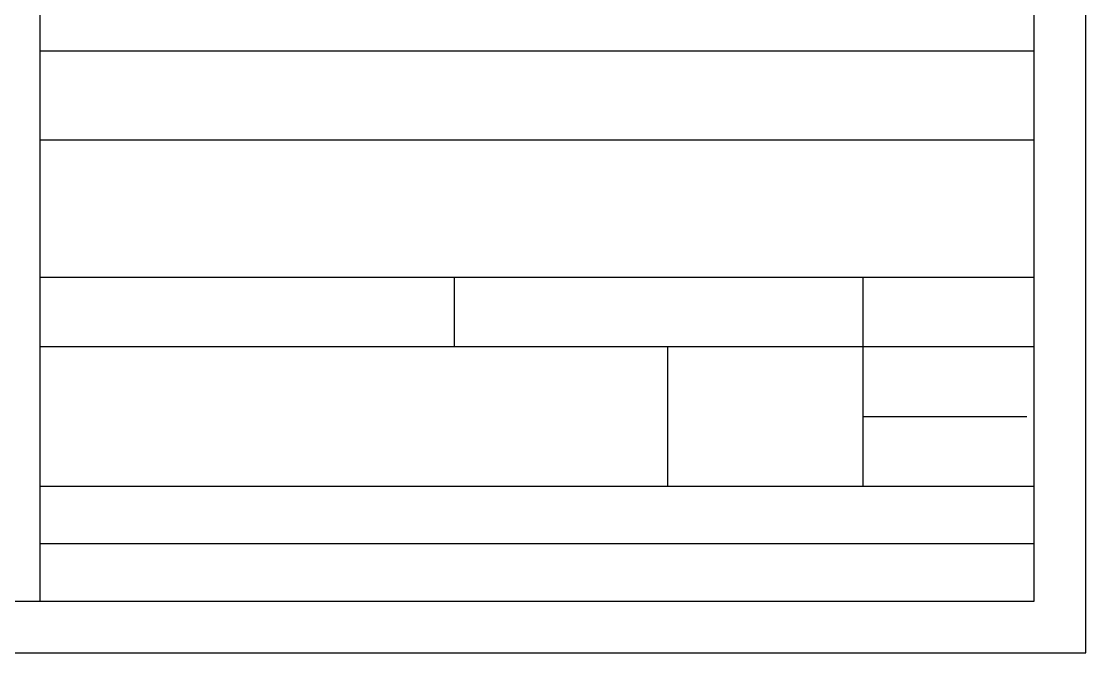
# Model space of a CAD drawing. Header units: millimetres. Extents: x 10 to 831, y 7 to 587.
# Drawn here: x 720.7 to 831.1, y 7 to 72.5 of the extents above; entities that cross this region are included whole.
import ezdxf

# ---------------------------------------------------------------- set-up
doc = ezdxf.new("R2010")
doc.units = ezdxf.units.MM
doc.layers.get('0').update_dxf_attribs({"linetype": 'CONTINUOUS'})

msp = doc.modelspace()

# ---------------------------------------------------------------- linework, layer by layer
at = {"color": 9}
for p, q in [((831.144, 7.0032), (831.144, 586.863)), ((825.779, 12.3679), (825.779, 581.501)), ((15.5291, 12.3679), (825.779, 12.3679)), ((10.163, 7.0032), (831.144, 7.0032))]:
    msp.add_line(p, q, dxfattribs=at)
at = {"color": 0}
for p, q in [((722.644, 581.498), (722.644, 12.3679)), ((722.655, 69.4655), (825.779, 69.4655)), ((722.655, 69.4655), (825.779, 69.4655)), ((722.655, 60.2368), (825.779, 60.2368)), ((825.779, 45.9384), (722.655, 45.9384)), ((765.655, 38.7311), (765.655, 45.9384)), ((808.03, 45.9384), (808.03, 24.2962)), ((825.779, 38.7311), (722.655, 38.7311)), ((787.742, 38.7311), (787.742, 24.2962)), ((808.03, 31.513), (825.048, 31.513)), ((722.655, 24.2962), (825.779, 24.2962)), ((722.644, 18.3265), (825.779, 18.3265))]:
    msp.add_line(p, q, dxfattribs=at)

doc.saveas('drawing.dxf')
